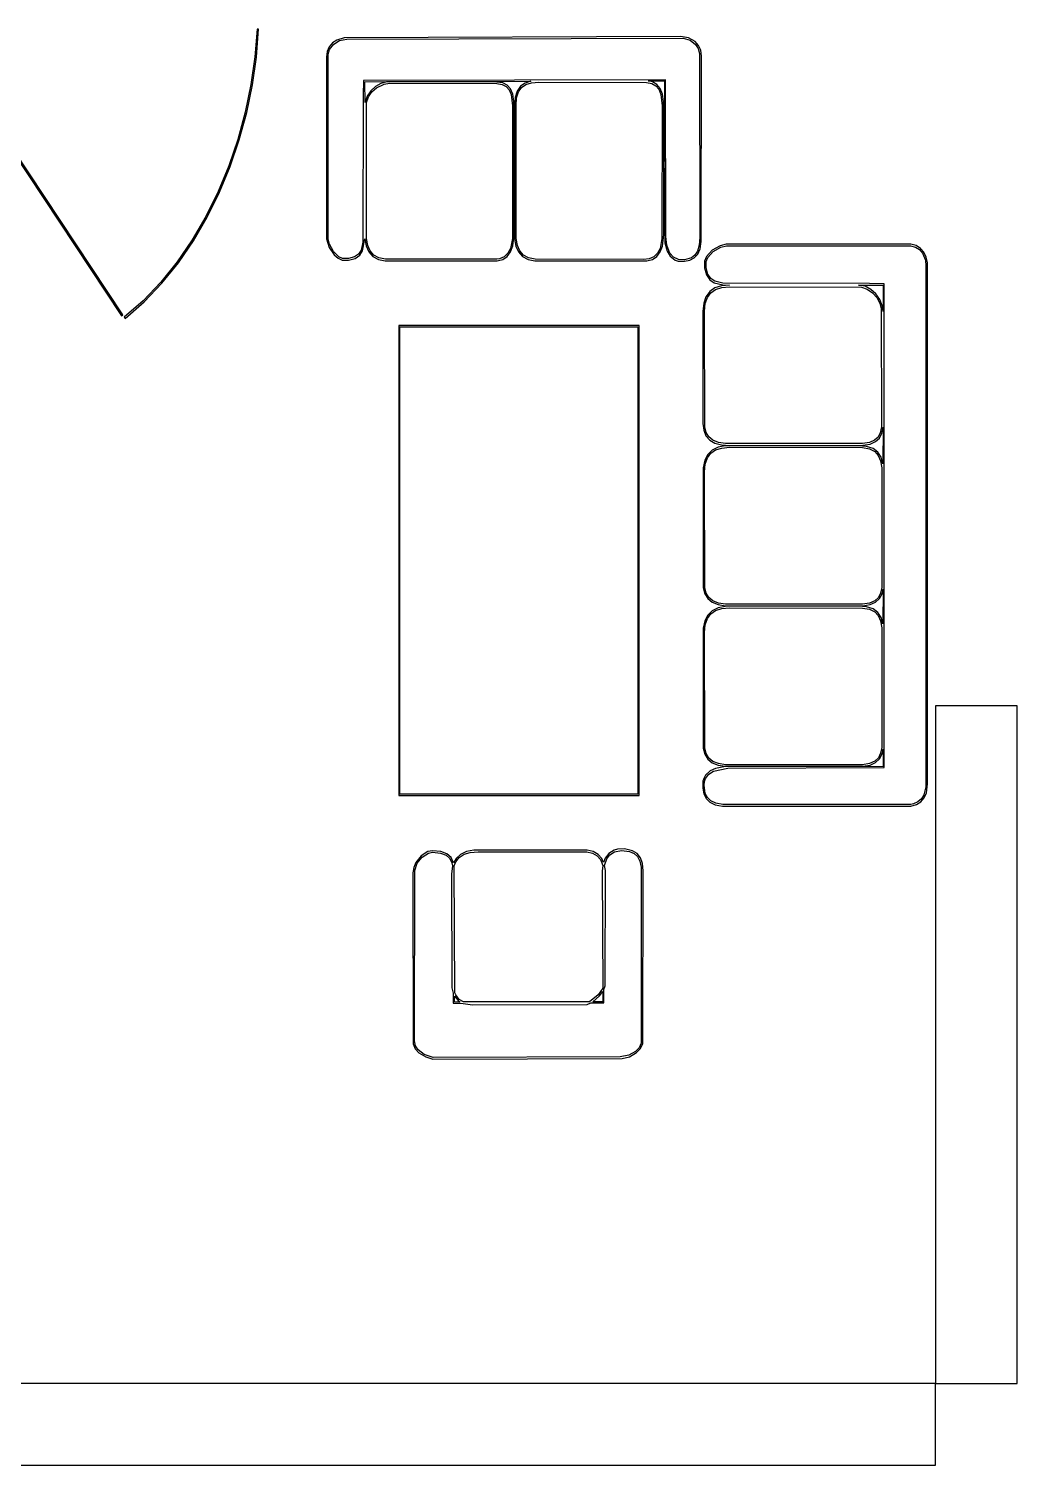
# Model space of a CAD drawing. Header units: metres. Extents: x -12.3 to 21.7, y -8.9 to 7.5.
# Drawn here: x 4.174 to 7.2, y -8.95 to -4.551 of the extents above; entities that cross this region are included whole.
import ezdxf

# ---------------------------------------------------------------- set-up
doc = ezdxf.new("R2010")
doc.units = ezdxf.units.M

msp = doc.modelspace()

# ---------------------------------------------------------------- linework, layer by layer
for p, q in [((3.87482, -4.54999), (4.45773, -5.43007)), ((4.4619, -5.42731), (3.87607, -4.54283)), ((4.8728, -4.55237), (4.86621, -4.63737)), ((4.87117, -4.63792), (4.87779, -4.55276)), ((4.87779, -4.55276), (4.8728, -4.55237)), ((5.09415, -4.60619), (5.08765, -4.62068)), ((5.09088, -4.62955), (5.09499, -4.61516)), ((5.10411, -4.59445), (5.09415, -4.60619)), ((5.09499, -4.61516), (5.10745, -4.59816)), ((5.11682, -4.58572), (5.10411, -4.59445)), ((5.10745, -4.59816), (5.12572, -4.58727)), ((5.13948, -4.57889), (5.11682, -4.58572)), ((5.12572, -4.58727), (5.14778, -4.5834)), ((6.1692, -4.57512), (5.13948, -4.57889)), ((5.14778, -4.5834), (6.17686, -4.58052)), ((6.19315, -4.57899), (6.1692, -4.57512)), ((6.17686, -4.58052), (6.19833, -4.58649)), ((6.21365, -4.59047), (6.19315, -4.57899)), ((6.19833, -4.58649), (6.2155, -4.59926)), ((6.22404, -4.60225), (6.21365, -4.59047)), ((6.2155, -4.59926), (6.22342, -4.61143)), ((6.22342, -4.61143), (6.22777, -4.62663)), ((6.23088, -4.61726), (6.22404, -4.60225)), ((6.23335, -4.63544), (6.23088, -4.61726)), ((4.86621, -4.63737), (4.85405, -4.72241)), ((4.85898, -4.72327), (4.87117, -4.63792)), ((5.08765, -4.62068), (5.08533, -4.63763)), ((5.08533, -4.63763), (5.08592, -5.19476)), ((5.09088, -5.19412), (5.09088, -4.62955)), ((6.22777, -4.62663), (6.22835, -5.18912)), ((6.23286, -5.20265), (6.23335, -4.63544)), ((4.85405, -4.72241), (4.83652, -4.80681)), ((4.84138, -4.80798), (4.85898, -4.72327)), ((5.19907, -4.70976), (5.1976, -4.75568)), ((6.12326, -4.70757), (5.19907, -4.70976)), ((5.20261, -4.71329), (5.71149, -4.71208)), ((5.20343, -4.77658), (5.20261, -4.71329)), ((5.22083, -4.74141), (5.20969, -4.75772)), ((5.21416, -4.75996), (5.22458, -4.74472)), ((5.23543, -4.72827), (5.22083, -4.74141)), ((5.22458, -4.74472), (5.23834, -4.73235)), ((5.25206, -4.71892), (5.23543, -4.72827)), ((5.23834, -4.73235), (5.26207, -4.72066)), ((5.2693, -4.71394), (5.25206, -4.71892)), ((5.26207, -4.72066), (5.27791, -4.71829)), ((5.59747, -4.7133), (5.2693, -4.71394)), ((5.27791, -4.71829), (5.60715, -4.71866)), ((5.62498, -4.71692), (5.59747, -4.7133)), ((5.60715, -4.71866), (5.62344, -4.72166)), ((5.62344, -4.72166), (5.63582, -4.72794)), ((5.63884, -4.72394), (5.62498, -4.71692)), ((5.63582, -4.72794), (5.64491, -4.73799)), ((5.64914, -4.73535), (5.63884, -4.72394)), ((5.64491, -4.73799), (5.65114, -4.75301)), ((5.65598, -4.75169), (5.64914, -4.73535)), ((5.66876, -4.74205), (5.66269, -4.7617)), ((5.66762, -4.7626), (5.67328, -4.74422)), ((5.67902, -4.72746), (5.66876, -4.74205)), ((5.67328, -4.74422), (5.68253, -4.73102)), ((5.69354, -4.71753), (5.67902, -4.72746)), ((5.68253, -4.73102), (5.69566, -4.72206)), ((5.71149, -4.71208), (5.69354, -4.71753)), ((5.69566, -4.72206), (5.71332, -4.71678)), ((5.71332, -4.71678), (5.73592, -4.71504)), ((5.73592, -4.71504), (6.06519, -4.71547)), ((6.06519, -4.71547), (6.08138, -4.71887)), ((6.07057, -4.71123), (6.11974, -4.71111)), ((6.0831, -4.71419), (6.07057, -4.71123)), ((6.08138, -4.71887), (6.09377, -4.7258)), ((6.09694, -4.72194), (6.0831, -4.71419)), ((6.09377, -4.7258), (6.10295, -4.73669)), ((6.10725, -4.73415), (6.09694, -4.72194)), ((6.10295, -4.73669), (6.10924, -4.7525)), ((6.11407, -4.75122), (6.10725, -4.73415)), ((6.11974, -4.71111), (6.12134, -5.20688)), ((6.12474, -5.18697), (6.12326, -4.70757)), ((5.1976, -4.75568), (5.19684, -5.20467)), ((5.20969, -4.75772), (5.20343, -4.77658)), ((5.20807, -5.19379), (5.20837, -4.77739)), ((5.20837, -4.77739), (5.21416, -4.75996)), ((5.65114, -4.75301), (5.65479, -4.78685)), ((5.65479, -4.78685), (5.65437, -5.19385)), ((5.65936, -4.77357), (5.65598, -4.75169)), ((5.65977, -5.18155), (5.65936, -4.77357)), ((5.66269, -4.7617), (5.66069, -4.78682)), ((5.66069, -4.78682), (5.66119, -5.19424)), ((5.6657, -4.78691), (5.66762, -4.7626)), ((5.66617, -5.19382), (5.6657, -4.78691)), ((6.10924, -4.7525), (6.11288, -4.7869)), ((6.11288, -4.7869), (6.11247, -5.19389)), ((6.11746, -4.77356), (6.11407, -4.75122)), ((6.11789, -5.18159), (6.11746, -4.77356)), ((4.83652, -4.80681), (4.81378, -4.88997)), ((4.81857, -4.89143), (4.84138, -4.80798)), ((4.81378, -4.88997), (4.78603, -4.97125)), ((4.79071, -4.97302), (4.81857, -4.89143)), ((4.78603, -4.97125), (4.75343, -5.05003)), ((4.75798, -5.05209), (4.79071, -4.97302)), ((4.75343, -5.05003), (4.71616, -5.12566)), ((4.72057, -5.12802), (4.75798, -5.05209)), ((4.71616, -5.12566), (4.67439, -5.19753)), ((4.67862, -5.2002), (4.72057, -5.12802)), ((5.65598, -5.21643), (5.65977, -5.18155)), ((6.11407, -5.21648), (6.11789, -5.18159)), ((6.12779, -5.2141), (6.12474, -5.18697)), ((6.22835, -5.18912), (6.22649, -5.21368)), ((4.67439, -5.19753), (4.62831, -5.26498)), ((4.63232, -5.26796), (4.67862, -5.2002)), ((5.08592, -5.19476), (5.09389, -5.22086)), ((5.09502, -5.21068), (5.09088, -5.19412)), ((5.09389, -5.22086), (5.10872, -5.2431)), ((5.10721, -5.2334), (5.09502, -5.21068)), ((5.12366, -5.2496), (5.10721, -5.2334)), ((5.19128, -5.22878), (5.18347, -5.24103)), ((5.18712, -5.24445), (5.19588, -5.23077)), ((5.19684, -5.20467), (5.19128, -5.22878)), ((5.19588, -5.23077), (5.20308, -5.1942)), ((5.20308, -5.1942), (5.20711, -5.21643)), ((5.20711, -5.21643), (5.21526, -5.23447)), ((5.2119, -5.21498), (5.20807, -5.19379)), ((5.21945, -5.23175), (5.2119, -5.21498)), ((5.21526, -5.23447), (5.22763, -5.24817)), ((5.23073, -5.24425), (5.21945, -5.23175)), ((5.63884, -5.24817), (5.64914, -5.23447)), ((5.64832, -5.2242), (5.64044, -5.23885)), ((5.65437, -5.19385), (5.64832, -5.2242)), ((5.64914, -5.23447), (5.65598, -5.21643)), ((5.66119, -5.19424), (5.66521, -5.21648)), ((5.66521, -5.21648), (5.67337, -5.2345)), ((5.67, -5.21503), (5.66617, -5.19382)), ((5.67757, -5.23178), (5.67, -5.21503)), ((5.67337, -5.2345), (5.68573, -5.24821)), ((5.68884, -5.24429), (5.67757, -5.23178)), ((6.09694, -5.24821), (6.10725, -5.2345)), ((6.10643, -5.22424), (6.09854, -5.23889)), ((6.11247, -5.19389), (6.10643, -5.22424)), ((6.10725, -5.2345), (6.11407, -5.21648)), ((6.12134, -5.20688), (6.12843, -5.23239)), ((6.1369, -5.23798), (6.12779, -5.2141)), ((6.12843, -5.23239), (6.13792, -5.24803)), ((6.22125, -5.23186), (6.21317, -5.24451)), ((6.22649, -5.21368), (6.22125, -5.23186)), ((6.22174, -5.24152), (6.22905, -5.22491)), ((6.22905, -5.22491), (6.23286, -5.20265)), ((6.26649, -5.22969), (6.24896, -5.24867)), ((6.25322, -5.25131), (6.26959, -5.23361)), ((6.29082, -5.21585), (6.26649, -5.22969)), ((6.26959, -5.23361), (6.2926, -5.22052)), ((6.30882, -5.21115), (6.29082, -5.21585)), ((6.2926, -5.22052), (6.30949, -5.21609)), ((6.87425, -5.21107), (6.30882, -5.21115)), ((6.30949, -5.21609), (6.87361, -5.21603)), ((6.87361, -5.21603), (6.88841, -5.22002)), ((6.8904, -5.21542), (6.87425, -5.21107)), ((6.88841, -5.22002), (6.90056, -5.22752)), ((6.90379, -5.22371), (6.8904, -5.21542)), ((6.90056, -5.22752), (6.91002, -5.23825)), ((6.9142, -5.23549), (6.90379, -5.22371)), ((4.62831, -5.26498), (4.57809, -5.32741)), ((4.58185, -5.3307), (4.63232, -5.26796)), ((5.10872, -5.2431), (5.1209, -5.25378)), ((5.1209, -5.25378), (5.13383, -5.25969)), ((5.13498, -5.25482), (5.12366, -5.2496)), ((5.13383, -5.25969), (5.15308, -5.25978)), ((5.15247, -5.25482), (5.13498, -5.25482)), ((5.17111, -5.24986), (5.15247, -5.25482)), ((5.15308, -5.25978), (5.17323, -5.25439)), ((5.18347, -5.24103), (5.17111, -5.24986)), ((5.17323, -5.25439), (5.18712, -5.24445)), ((5.22763, -5.24817), (5.24432, -5.25742)), ((5.24608, -5.25273), (5.23073, -5.24425)), ((5.24432, -5.25742), (5.26546, -5.2621)), ((5.26598, -5.25714), (5.24608, -5.25273)), ((5.26546, -5.2621), (5.60756, -5.2621)), ((5.60693, -5.25714), (5.26598, -5.25714)), ((5.61542, -5.25552), (5.60693, -5.25714)), ((5.60756, -5.2621), (5.62498, -5.25742)), ((5.62958, -5.24921), (5.61542, -5.25552)), ((5.62498, -5.25742), (5.63884, -5.24817)), ((5.64044, -5.23885), (5.62958, -5.24921)), ((5.68573, -5.24821), (5.70244, -5.25746)), ((5.70418, -5.25278), (5.68884, -5.24429)), ((5.70244, -5.25746), (5.72357, -5.26215)), ((5.72408, -5.25717), (5.70418, -5.25278)), ((5.72357, -5.26215), (6.06566, -5.26215)), ((6.05544, -5.25774), (5.72408, -5.25717)), ((6.07352, -5.25555), (6.05544, -5.25774)), ((6.06566, -5.26215), (6.0831, -5.25746)), ((6.08769, -5.24924), (6.07352, -5.25555)), ((6.0831, -5.25746), (6.09694, -5.24821)), ((6.09854, -5.23889), (6.08769, -5.24924)), ((6.14757, -5.25049), (6.1369, -5.23798)), ((6.13792, -5.24803), (6.1524, -5.2594)), ((6.1629, -5.25775), (6.14757, -5.25049)), ((6.1524, -5.2594), (6.16182, -5.26263)), ((6.16182, -5.26263), (6.18176, -5.26341)), ((6.1813, -5.25842), (6.1629, -5.25775)), ((6.2025, -5.2527), (6.1813, -5.25842)), ((6.18176, -5.26341), (6.19778, -5.26015)), ((6.19778, -5.26015), (6.21121, -5.25305)), ((6.21317, -5.24451), (6.2025, -5.2527)), ((6.21121, -5.25305), (6.22174, -5.24152)), ((6.24303, -5.26256), (6.24297, -5.2832)), ((6.24896, -5.24867), (6.24303, -5.26256)), ((6.24791, -5.26363), (6.25322, -5.25131)), ((6.24794, -5.28262), (6.24791, -5.26363)), ((6.91002, -5.23825), (6.91879, -5.25981)), ((6.92137, -5.25034), (6.9142, -5.23549)), ((6.91879, -5.25981), (6.92056, -5.2775)), ((6.92056, -5.2775), (6.92015, -6.8725)), ((6.92508, -5.26779), (6.92137, -5.25034)), ((6.92555, -6.86334), (6.92508, -5.26779)), ((6.24297, -5.2832), (6.2485, -5.30484)), ((6.25307, -5.3028), (6.24794, -5.28262)), ((6.2485, -5.30484), (6.25871, -5.31975)), ((6.26221, -5.31618), (6.25307, -5.3028)), ((6.25871, -5.31975), (6.27264, -5.32913)), ((6.27473, -5.3246), (6.26221, -5.31618)), ((4.57809, -5.32741), (4.52391, -5.38417)), ((4.52736, -5.38779), (4.58185, -5.3307)), ((6.25868, -5.35603), (6.24719, -5.37163)), ((6.25162, -5.37393), (6.26216, -5.35963)), ((6.27457, -5.34503), (6.25868, -5.35603)), ((6.26216, -5.35963), (6.27675, -5.34953)), ((6.27264, -5.32913), (6.2986, -5.33551)), ((6.29472, -5.33852), (6.27457, -5.34503)), ((6.29912, -5.33054), (6.27473, -5.3246)), ((6.27675, -5.34953), (6.29568, -5.34343)), ((6.31902, -5.33636), (6.29472, -5.33852)), ((6.29568, -5.34343), (6.31911, -5.34137)), ((6.2986, -5.33551), (6.31902, -5.33636)), ((6.74724, -5.33136), (6.29912, -5.33054)), ((6.31911, -5.34137), (6.72325, -5.34221)), ((6.73395, -5.33989), (6.71387, -5.33636)), ((6.71387, -5.33636), (6.78955, -5.33636)), ((6.72325, -5.34221), (6.74095, -5.34842)), ((6.75201, -5.34941), (6.73395, -5.33989)), ((6.74095, -5.34842), (6.7567, -5.35963)), ((6.79309, -5.33282), (6.74724, -5.33136)), ((6.76733, -5.36342), (6.75201, -5.34941)), ((6.7567, -5.35963), (6.76964, -5.37448)), ((6.77919, -5.38037), (6.76733, -5.36342)), ((6.78955, -5.33636), (6.78955, -5.41699)), ((6.79309, -6.81378), (6.79309, -5.33282)), ((4.52391, -5.38417), (4.46593, -5.43463)), ((4.46922, -5.4384), (4.52736, -5.38779)), ((6.2402, -5.39191), (6.23784, -5.41699)), ((6.24719, -5.37163), (6.2402, -5.39191)), ((6.24284, -5.41711), (6.24509, -5.39293)), ((6.24509, -5.39293), (6.25162, -5.37393)), ((6.76964, -5.37448), (6.77896, -5.39139)), ((6.77896, -5.39139), (6.78391, -5.40871)), ((6.78683, -5.39874), (6.77919, -5.38037)), ((6.78391, -5.40871), (6.78415, -5.77054)), ((6.78955, -5.41699), (6.78683, -5.39874)), ((4.45773, -5.43007), (4.4619, -5.42731)), ((4.46593, -5.43463), (4.46922, -5.4384)), ((6.23784, -5.41699), (6.23784, -5.76015)), ((6.24339, -5.77039), (6.24284, -5.41711)), ((6.04247, -5.46042), (5.30679, -5.46042)), ((5.30679, -5.46042), (5.30679, -6.89862)), ((5.31033, -6.89508), (5.31033, -5.46396)), ((5.31033, -5.46396), (6.03893, -5.46396)), ((6.03893, -5.46396), (6.03893, -6.89508)), ((6.04247, -6.89862), (6.04247, -5.46042)), ((6.23784, -5.76015), (6.2402, -5.78081)), ((6.2402, -5.78081), (6.24719, -5.79758)), ((6.24773, -5.78775), (6.24339, -5.77039)), ((6.24719, -5.79758), (6.25868, -5.81053)), ((6.25612, -5.80122), (6.24773, -5.78775)), ((6.2686, -5.81128), (6.25612, -5.80122)), ((6.77408, -5.80154), (6.76343, -5.8114)), ((6.76613, -5.8156), (6.77808, -5.80453)), ((6.78084, -5.78812), (6.77408, -5.80154)), ((6.77808, -5.80453), (6.78558, -5.78967)), ((6.78415, -5.77054), (6.78084, -5.78812)), ((6.78558, -5.78967), (6.78912, -5.77097)), ((6.78912, -5.77097), (6.78885, -5.88351)), ((6.26608, -5.84158), (6.25238, -5.85486)), ((6.25868, -5.81053), (6.27457, -5.81972)), ((6.26216, -5.85123), (6.27675, -5.84114)), ((6.28412, -5.83284), (6.26608, -5.84158)), ((6.28543, -5.8181), (6.2686, -5.81128)), ((6.27457, -5.81972), (6.29472, -5.8252)), ((6.27675, -5.84114), (6.29568, -5.83504)), ((6.30635, -5.82851), (6.28412, -5.83284)), ((6.30673, -5.82156), (6.28543, -5.8181)), ((6.29472, -5.8252), (6.31902, -5.82701)), ((6.29568, -5.83504), (6.31911, -5.83298)), ((6.71387, -5.82797), (6.30635, -5.82851)), ((6.72673, -5.82156), (6.30673, -5.82156)), ((6.31902, -5.82701), (6.72711, -5.82655)), ((6.31911, -5.83298), (6.7267, -5.8335)), ((6.73898, -5.83012), (6.71387, -5.82797)), ((6.7267, -5.8335), (6.74788, -5.83757)), ((6.74792, -5.81812), (6.72673, -5.82156)), ((6.72711, -5.82655), (6.7493, -5.82292)), ((6.75864, -5.83664), (6.73898, -5.83012)), ((6.74788, -5.83757), (6.76353, -5.84557)), ((6.76343, -5.8114), (6.74792, -5.81812)), ((6.7493, -5.82292), (6.76613, -5.8156)), ((6.77324, -5.84764), (6.75864, -5.83664)), ((6.76353, -5.84557), (6.77455, -5.85754)), ((6.78317, -5.86322), (6.77324, -5.84764)), ((6.24312, -5.87277), (6.23843, -5.89545)), ((6.24284, -5.90871), (6.24509, -5.88454)), ((6.25238, -5.85486), (6.24312, -5.87277)), ((6.24509, -5.88454), (6.25162, -5.86552)), ((6.25162, -5.86552), (6.26216, -5.85123)), ((6.77455, -5.85754), (6.78171, -5.87413)), ((6.78171, -5.87413), (6.78522, -5.89581)), ((6.78885, -5.88351), (6.78317, -5.86322)), ((6.23843, -5.89545), (6.23843, -6.26257)), ((6.24339, -6.26199), (6.24284, -5.90871)), ((6.78522, -5.89581), (6.78523, -6.26213)), ((6.23843, -6.26257), (6.24312, -6.28128)), ((6.24312, -6.28128), (6.25238, -6.29614)), ((6.24773, -6.27936), (6.24339, -6.26199)), ((6.25612, -6.29283), (6.24773, -6.27936)), ((6.78178, -6.27966), (6.7748, -6.29311)), ((6.77876, -6.29614), (6.78651, -6.28128)), ((6.78523, -6.26213), (6.78178, -6.27966)), ((6.78651, -6.28128), (6.78955, -6.26733)), ((6.78955, -6.26733), (6.78885, -6.37366)), ((6.25238, -6.29614), (6.26608, -6.30721)), ((6.26608, -6.33319), (6.25238, -6.34648)), ((6.2686, -6.30289), (6.25612, -6.29283)), ((6.26216, -6.34285), (6.27675, -6.33276)), ((6.26608, -6.30721), (6.28412, -6.31453)), ((6.28412, -6.32445), (6.26608, -6.33319)), ((6.28543, -6.30971), (6.2686, -6.30289)), ((6.27675, -6.33276), (6.29568, -6.32664)), ((6.28412, -6.31453), (6.30635, -6.31816)), ((6.30635, -6.32013), (6.28412, -6.32445)), ((6.30673, -6.31319), (6.28543, -6.30971)), ((6.29568, -6.32664), (6.31911, -6.3246)), ((6.30635, -6.31816), (6.72713, -6.31816)), ((6.71387, -6.3196), (6.30635, -6.32013)), ((6.72676, -6.31319), (6.30673, -6.31319)), ((6.31911, -6.3246), (6.7267, -6.32509)), ((6.73898, -6.32167), (6.71387, -6.3196)), ((6.7267, -6.32509), (6.74792, -6.32904)), ((6.74811, -6.30972), (6.72676, -6.31319)), ((6.72713, -6.31816), (6.74947, -6.31453)), ((6.75864, -6.32797), (6.73898, -6.32167)), ((6.74792, -6.32904), (6.76358, -6.33679)), ((6.76387, -6.30298), (6.74811, -6.30972)), ((6.74947, -6.31453), (6.76654, -6.30721)), ((6.77324, -6.33865), (6.75864, -6.32797)), ((6.7748, -6.29311), (6.76387, -6.30298)), ((6.76654, -6.30721), (6.77876, -6.29614)), ((6.24312, -6.3644), (6.23843, -6.38707)), ((6.24284, -6.40033), (6.24509, -6.37616)), ((6.25238, -6.34648), (6.24312, -6.3644)), ((6.24509, -6.37616), (6.25162, -6.35715)), ((6.25162, -6.35715), (6.26216, -6.34285)), ((6.76358, -6.33679), (6.77458, -6.3484)), ((6.78317, -6.35382), (6.77324, -6.33865)), ((6.77458, -6.3484), (6.78171, -6.36453)), ((6.78171, -6.36453), (6.78522, -6.38573)), ((6.78885, -6.37366), (6.78317, -6.35382)), ((6.23843, -6.38707), (6.23843, -6.7542)), ((6.24339, -6.75362), (6.24284, -6.40033)), ((6.78522, -6.38573), (6.78523, -6.75183)), ((7.2, -6.625), (6.95, -6.625)), ((6.95, -6.625), (6.95, -8.7)), ((7.2, -8.7), (7.2, -6.625)), ((6.23843, -6.7542), (6.24312, -6.7729)), ((6.24312, -6.7729), (6.25238, -6.78777)), ((6.24773, -6.77098), (6.24339, -6.75362)), ((6.25612, -6.78445), (6.24773, -6.77098)), ((6.78177, -6.76967), (6.77475, -6.78357)), ((6.77876, -6.78654), (6.78651, -6.77124)), ((6.78523, -6.75183), (6.78177, -6.76967)), ((6.78651, -6.77124), (6.78955, -6.75708)), ((6.78955, -6.75708), (6.78955, -6.81026)), ((6.25238, -6.78777), (6.26608, -6.79883)), ((6.2686, -6.79451), (6.25612, -6.78445)), ((6.27672, -6.81616), (6.25996, -6.82408)), ((6.26608, -6.79883), (6.28412, -6.80615)), ((6.28543, -6.80133), (6.2686, -6.79451)), ((6.27028, -6.82411), (6.3136, -6.81525)), ((6.30136, -6.81093), (6.27672, -6.81616)), ((6.28412, -6.80615), (6.30635, -6.80978)), ((6.30673, -6.80479), (6.28543, -6.80133)), ((6.78955, -6.81026), (6.30136, -6.81093)), ((6.30635, -6.80978), (6.72713, -6.80975)), ((6.72673, -6.80476), (6.30673, -6.80479)), ((6.3136, -6.81525), (6.79309, -6.81378)), ((6.74803, -6.80106), (6.72673, -6.80476)), ((6.72713, -6.80975), (6.74947, -6.80585)), ((6.76378, -6.79393), (6.74803, -6.80106)), ((6.74947, -6.80585), (6.76654, -6.7981)), ((6.77475, -6.78357), (6.76378, -6.79393)), ((6.76654, -6.7981), (6.77876, -6.78654)), ((6.2379, -6.85542), (6.23712, -6.87682)), ((6.24113, -6.84531), (6.2379, -6.85542)), ((6.24612, -6.83679), (6.24113, -6.84531)), ((6.24174, -6.86743), (6.2428, -6.85643)), ((6.2428, -6.85643), (6.24571, -6.84734)), ((6.24571, -6.84734), (6.25589, -6.83345)), ((6.25996, -6.82408), (6.24612, -6.83679)), ((6.25589, -6.83345), (6.27028, -6.82411)), ((5.30679, -6.89862), (6.04247, -6.89862)), ((6.03893, -6.89508), (5.31033, -6.89508)), ((6.23712, -6.87682), (6.24039, -6.89401)), ((6.24039, -6.89401), (6.24748, -6.90842)), ((6.24513, -6.89247), (6.24174, -6.86743)), ((6.25154, -6.9055), (6.24513, -6.89247)), ((6.26186, -6.9156), (6.25154, -6.9055)), ((6.90472, -6.91823), (6.91486, -6.90596)), ((6.91412, -6.89662), (6.90636, -6.90932)), ((6.92015, -6.8725), (6.91412, -6.89662)), ((6.91486, -6.90596), (6.92168, -6.89069)), ((6.92168, -6.89069), (6.92555, -6.86334)), ((6.24748, -6.90842), (6.25902, -6.91971)), ((6.25902, -6.91971), (6.27562, -6.92757)), ((6.27711, -6.92279), (6.26186, -6.9156)), ((6.27562, -6.92757), (6.29788, -6.93164)), ((6.29831, -6.92667), (6.27711, -6.92279)), ((6.29788, -6.93164), (6.87471, -6.93156)), ((6.87405, -6.92661), (6.29831, -6.92667)), ((6.88206, -6.92499), (6.87405, -6.92661)), ((6.87471, -6.93156), (6.89131, -6.92694)), ((6.89569, -6.91888), (6.88206, -6.92499)), ((6.89131, -6.92694), (6.90472, -6.91823)), ((6.90636, -6.90932), (6.89569, -6.91888)), ((5.39552, -7.07097), (5.37511, -7.08405)), ((5.37849, -7.08772), (5.39731, -7.07565)), ((5.41028, -7.06804), (5.39552, -7.07097)), ((5.39731, -7.07565), (5.41043, -7.07304)), ((5.4355, -7.07051), (5.41028, -7.06804)), ((5.41043, -7.07304), (5.43439, -7.07539)), ((5.43439, -7.07539), (5.45145, -7.08195)), ((5.45404, -7.07768), (5.4355, -7.07051)), ((5.45145, -7.08195), (5.46275, -7.09203)), ((5.46672, -7.08899), (5.45404, -7.07768)), ((5.49594, -7.07927), (5.48224, -7.09195)), ((5.49191, -7.08876), (5.50659, -7.07906)), ((5.5141, -7.07085), (5.49594, -7.07927)), ((5.50659, -7.07906), (5.5257, -7.07315)), ((5.5365, -7.06668), (5.5141, -7.07085)), ((5.5257, -7.07315), (5.54933, -7.07117)), ((5.88321, -7.0667), (5.5365, -7.06668)), ((5.54933, -7.07117), (5.88269, -7.07167)), ((5.88269, -7.07167), (5.90019, -7.07562)), ((5.90196, -7.07095), (5.88321, -7.0667)), ((5.90019, -7.07562), (5.91399, -7.08344)), ((5.91713, -7.07956), (5.90196, -7.07095)), ((5.92841, -7.09233), (5.91713, -7.07956)), ((5.94949, -7.07695), (5.93896, -7.09117)), ((5.94337, -7.09354), (5.95296, -7.08055)), ((5.96576, -7.06648), (5.94949, -7.07695)), ((5.95296, -7.08055), (5.96759, -7.07114)), ((5.97623, -7.06352), (5.96576, -7.06648)), ((5.96759, -7.07114), (5.9883, -7.06749)), ((5.99767, -7.06282), (5.97623, -7.06352)), ((5.9883, -7.06749), (6.01347, -7.07054)), ((6.02261, -7.0685), (5.99767, -7.06282)), ((6.01347, -7.07054), (6.02704, -7.07648)), ((6.0361, -7.07709), (6.02261, -7.0685)), ((6.02704, -7.07648), (6.03767, -7.08611)), ((6.0462, -7.09009), (6.0361, -7.07709)), ((5.35239, -7.11963), (5.34987, -7.1358)), ((5.35916, -7.10403), (5.35239, -7.11963)), ((5.35545, -7.12854), (5.36351, -7.10651)), ((5.37511, -7.08405), (5.35916, -7.10403)), ((5.36351, -7.10651), (5.37849, -7.08772)), ((5.46275, -7.09203), (5.46942, -7.10487)), ((5.4747, -7.10527), (5.46672, -7.08899)), ((5.47168, -7.11403), (5.46838, -7.13956)), ((5.46942, -7.10487), (5.47168, -7.11403)), ((5.48224, -7.09195), (5.4747, -7.10527)), ((5.47678, -7.11433), (5.48155, -7.10217)), ((5.47823, -7.50291), (5.47678, -7.11433)), ((5.48155, -7.10217), (5.49191, -7.08876)), ((5.91399, -7.08344), (5.92418, -7.095)), ((5.92418, -7.095), (5.93129, -7.11382)), ((5.93385, -7.10382), (5.92841, -7.09233)), ((5.93129, -7.11382), (5.92958, -7.1313)), ((5.93896, -7.09117), (5.93385, -7.10382)), ((5.93661, -7.11296), (5.94337, -7.09354)), ((5.93915, -7.12859), (5.93661, -7.11296)), ((6.03767, -7.08611), (6.04507, -7.09991)), ((6.04507, -7.09991), (6.04892, -7.11838)), ((6.05235, -7.1075), (6.0462, -7.09009)), ((6.04892, -7.11838), (6.04857, -7.65712)), ((6.05441, -7.12941), (6.05235, -7.1075)), ((5.34987, -7.1358), (5.35078, -7.65926)), ((5.35486, -7.65077), (5.35545, -7.12854)), ((5.46838, -7.13956), (5.46938, -7.48831)), ((5.92958, -7.1313), (5.93089, -7.48911)), ((5.93861, -7.48164), (5.93915, -7.12859)), ((6.05345, -7.65814), (6.05441, -7.12941)), ((5.46938, -7.48831), (5.4734, -7.50427)), ((5.4734, -7.50427), (5.4734, -7.53503)), ((5.47693, -7.53149), (5.47774, -7.51378)), ((5.47774, -7.51378), (5.48882, -7.52731)), ((5.48096, -7.50961), (5.47823, -7.50291)), ((5.49202, -7.52348), (5.48096, -7.50961)), ((5.91754, -7.50931), (5.89075, -7.53065)), ((5.90047, -7.53064), (5.92126, -7.51265)), ((5.93089, -7.48911), (5.91754, -7.50931)), ((5.92126, -7.51265), (5.93094, -7.49973)), ((5.93094, -7.49973), (5.93105, -7.53058)), ((5.93459, -7.49287), (5.93861, -7.48164)), ((5.93459, -7.53412), (5.93459, -7.49287)), ((5.4734, -7.53503), (5.50345, -7.53575)), ((5.49481, -7.53146), (5.47693, -7.53149)), ((5.48882, -7.52731), (5.49481, -7.53146)), ((5.50523, -7.53108), (5.49202, -7.52348)), ((5.50345, -7.53575), (5.53265, -7.54001)), ((5.89075, -7.53065), (5.50523, -7.53108)), ((5.53265, -7.54001), (5.88338, -7.53922)), ((5.88338, -7.53922), (5.89478, -7.53419)), ((5.89478, -7.53419), (5.93459, -7.53412)), ((5.93105, -7.53058), (5.90047, -7.53064)), ((5.35799, -7.66515), (5.35486, -7.65077)), ((5.35078, -7.65926), (5.35741, -7.67438)), ((5.35741, -7.67438), (5.36853, -7.68671)), ((5.36624, -7.67755), (5.35799, -7.66515)), ((5.38469, -7.69182), (5.36624, -7.67755)), ((5.36853, -7.68671), (5.38959, -7.69984)), ((5.41193, -7.70126), (5.38469, -7.69182)), ((6.01128, -7.69424), (5.98459, -7.69983)), ((6.03178, -7.68263), (6.01128, -7.69424)), ((6.01309, -7.6989), (6.03493, -7.68652)), ((6.0424, -7.67133), (6.03178, -7.68263)), ((6.03493, -7.68652), (6.04655, -7.67412)), ((6.04857, -7.65712), (6.0424, -7.67133)), ((6.04655, -7.67412), (6.05345, -7.65814)), ((5.38959, -7.69984), (5.41129, -7.70622)), ((5.41129, -7.70622), (5.99107, -7.70445)), ((5.98459, -7.69983), (5.41193, -7.70126)), ((5.99107, -7.70445), (6.01309, -7.6989)), ((6.95, -8.7), (3.17499, -8.7)), ((6.95, -8.7), (7.2, -8.7)), ((6.95, -8.95), (6.95, -8.7)), ((3.17499, -8.95), (6.95, -8.95))]:
    msp.add_line(p, q)

doc.saveas('drawing.dxf')
